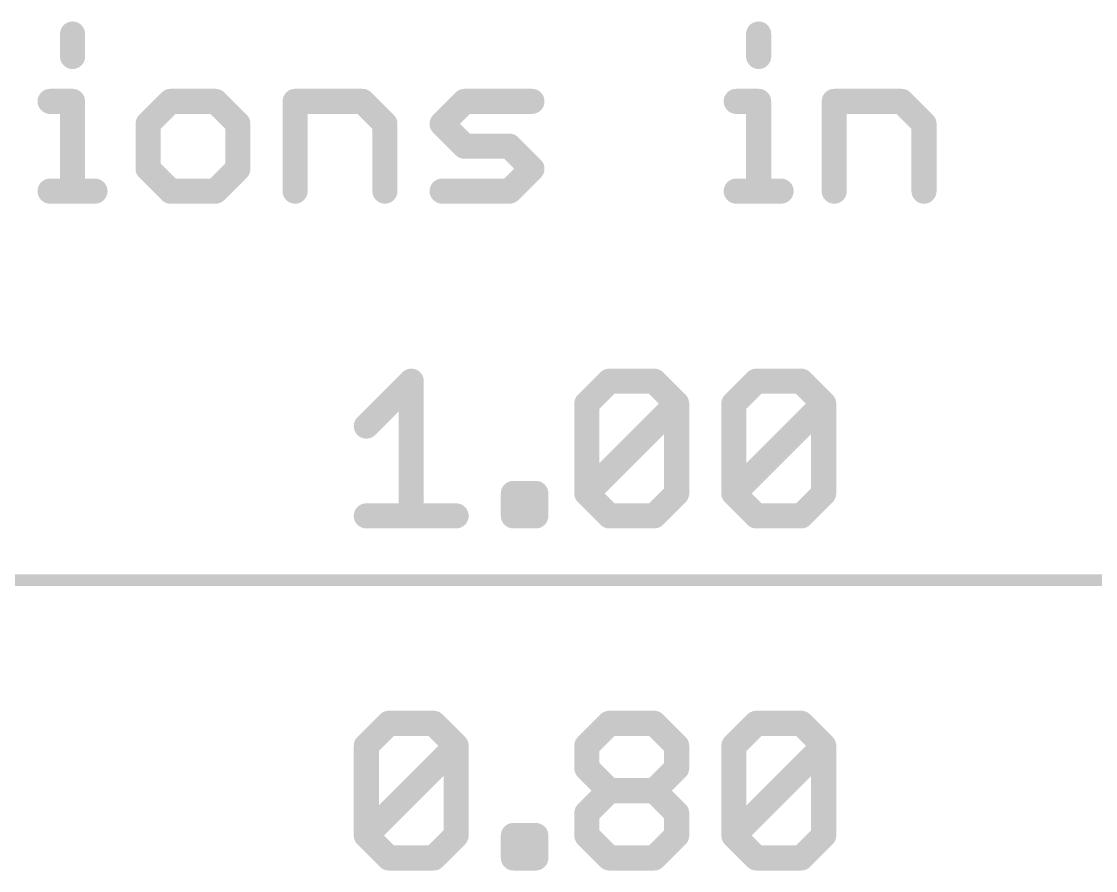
# Model space of a CAD drawing. Extents: x -33 to 74, y -22 to 37.
# Drawn here: x 6.52 to 18.48, y 27.24 to 36.7 of the extents above; entities that cross this region are included whole.
import ezdxf

# ---------------------------------------------------------------- set-up
doc = ezdxf.new("R2010")
doc.units = 0
doc.layers.add('47', color=253, linetype='CONTINUOUS')

msp = doc.modelspace()

# ---------------------------------------------------------------- linework, layer by layer
at = {"layer": '47'}
for points, const_width in [([(7.0867, 36.5606), (7.0867, 36.3106)], 0.2794), ([(14.7268, 36.5606), (14.7268, 36.3106)], 0.2794), ([(6.8368, 35.8106), (7.0867, 35.8106)], 0.2794), ([(7.0867, 35.8106), (7.0867, 34.8107)], 0.2794), ([(8.1782, 35.8106), (7.9282, 35.5606)], 0.2794), ([(8.6781, 35.8106), (8.1782, 35.8106)], 0.2794), ([(8.9281, 35.5606), (8.6781, 35.8106)], 0.2794), ([(9.5654, 34.8107), (9.5654, 35.8106)], 0.2794), ([(9.5654, 35.8106), (10.3153, 35.8106)], 0.2794), ([(10.3153, 35.8106), (10.5653, 35.5606)], 0.2794), ([(11.2025, 35.5606), (11.4525, 35.8106)], 0.2794), ([(11.4525, 35.8106), (12.2024, 35.8106)], 0.2794), ([(14.4768, 35.8106), (14.7268, 35.8106)], 0.2794), ([(14.7268, 35.8106), (14.7268, 34.8107)], 0.2794), ([(15.5683, 34.8107), (15.5683, 35.8106)], 0.2794), ([(15.5683, 35.8106), (16.3182, 35.8106)], 0.2794), ([(16.3182, 35.8106), (16.5682, 35.5606)], 0.2794), ([(7.9282, 35.5606), (7.9282, 35.0607)], 0.2794), ([(8.9281, 35.0607), (8.9281, 35.5606)], 0.2794), ([(10.5653, 35.5606), (10.5653, 34.8107)], 0.2794), ([(11.4525, 35.3107), (11.2025, 35.5606)], 0.2794), ([(16.5682, 35.5606), (16.5682, 34.8107)], 0.2794), ([(11.9525, 35.3107), (11.4525, 35.3107)], 0.2794), ([(12.2024, 35.0607), (11.9525, 35.3107)], 0.2794), ([(7.9282, 35.0607), (8.1782, 34.8107)], 0.2794), ([(8.6781, 34.8107), (8.9281, 35.0607)], 0.2794), ([(11.9525, 34.8107), (12.2024, 35.0607)], 0.2794), ([(6.8368, 34.8107), (7.3367, 34.8107)], 0.2794), ([(8.1782, 34.8107), (8.6781, 34.8107)], 0.2794), ([(11.2025, 34.8107), (11.9525, 34.8107)], 0.2794), ([(14.4768, 34.8107), (14.9768, 34.8107)], 0.2794), ([(10.3583, 32.1941), (10.8583, 32.6941)], 0.2794), ([(10.8583, 32.6941), (10.8583, 31.1942)], 0.2794), ([(12.814, 32.4441), (13.064, 32.6941)], 0.2794), ([(13.064, 32.6941), (13.564, 32.6941)], 0.2794), ([(13.564, 32.6941), (13.814, 32.4441)], 0.2794), ([(14.4512, 32.4441), (14.7012, 32.6941)], 0.2794), ([(14.7012, 32.6941), (15.2011, 32.6941)], 0.2794), ([(15.2011, 32.6941), (15.4511, 32.4441)], 0.2794), ([(12.814, 31.4442), (12.814, 32.4441)], 0.2794), ([(12.814, 31.4442), (13.814, 32.4441)], 0.2794), ([(13.814, 32.4441), (13.814, 31.4442)], 0.2794), ([(14.4512, 31.4442), (14.4512, 32.4441)], 0.2794), ([(14.4512, 31.4442), (15.4511, 32.4441)], 0.2794), ([(15.4511, 32.4441), (15.4511, 31.4442)], 0.2794), ([(11.9955, 31.1942), (11.9955, 31.4442)], 0.2794), ([(11.9955, 31.4442), (12.2454, 31.4442)], 0.2794), ([(12.2454, 31.4442), (12.2454, 31.1942)], 0.2794), ([(13.064, 31.1942), (12.814, 31.4442)], 0.2794), ([(13.814, 31.4442), (13.564, 31.1942)], 0.2794), ([(14.7012, 31.1942), (14.4512, 31.4442)], 0.2794), ([(15.4511, 31.4442), (15.2011, 31.1942)], 0.2794), ([(10.3583, 31.1942), (11.3582, 31.1942)], 0.2794), ([(12.2454, 31.1942), (11.9955, 31.1942)], 0.2794), ([(13.564, 31.1942), (13.064, 31.1942)], 0.2794), ([(15.2011, 31.1942), (14.7012, 31.1942)], 0.2794), ([(0.065, 30.48), (25.335, 30.48)], 0.13), ([(10.3583, 28.6341), (10.6083, 28.8841)], 0.2794), ([(10.6083, 28.8841), (11.1082, 28.8841)], 0.2794), ([(11.1082, 28.8841), (11.3582, 28.6341)], 0.2794), ([(12.814, 28.6341), (13.064, 28.8841)], 0.2794), ([(13.064, 28.8841), (13.564, 28.8841)], 0.2794), ([(13.564, 28.8841), (13.814, 28.6341)], 0.2794), ([(14.4512, 28.6341), (14.7012, 28.8841)], 0.2794), ([(14.7012, 28.8841), (15.2011, 28.8841)], 0.2794), ([(15.2011, 28.8841), (15.4511, 28.6341)], 0.2794), ([(10.3583, 27.6342), (10.3583, 28.6341)], 0.2794), ([(10.3583, 27.6342), (11.3582, 28.6341)], 0.2794), ([(11.3582, 28.6341), (11.3582, 27.6342)], 0.2794), ([(12.814, 28.3841), (12.814, 28.6341)], 0.2794), ([(13.814, 28.6341), (13.814, 28.3841)], 0.2794), ([(14.4512, 27.6342), (14.4512, 28.6341)], 0.2794), ([(14.4512, 27.6342), (15.4511, 28.6341)], 0.2794), ([(15.4511, 28.6341), (15.4511, 27.6342)], 0.2794), ([(13.064, 28.1341), (12.814, 28.3841)], 0.2794), ([(13.814, 28.3841), (13.564, 28.1341)], 0.2794), ([(12.814, 27.8842), (13.064, 28.1341)], 0.2794), ([(13.064, 28.1341), (13.564, 28.1341)], 0.2794), ([(13.564, 28.1341), (13.814, 27.8842)], 0.2794), ([(12.814, 27.6342), (12.814, 27.8842)], 0.2794), ([(13.814, 27.8842), (13.814, 27.6342)], 0.2794), ([(10.6083, 27.3842), (10.3583, 27.6342)], 0.2794), ([(11.3582, 27.6342), (11.1082, 27.3842)], 0.2794), ([(11.9955, 27.3842), (11.9955, 27.6342)], 0.2794), ([(11.9955, 27.6342), (12.2454, 27.6342)], 0.2794), ([(12.2454, 27.6342), (12.2454, 27.3842)], 0.2794), ([(13.064, 27.3842), (12.814, 27.6342)], 0.2794), ([(13.814, 27.6342), (13.564, 27.3842)], 0.2794), ([(14.7012, 27.3842), (14.4512, 27.6342)], 0.2794), ([(15.4511, 27.6342), (15.2011, 27.3842)], 0.2794), ([(11.1082, 27.3842), (10.6083, 27.3842)], 0.2794), ([(12.2454, 27.3842), (11.9955, 27.3842)], 0.2794), ([(13.564, 27.3842), (13.064, 27.3842)], 0.2794), ([(15.2011, 27.3842), (14.7012, 27.3842)], 0.2794)]:
    msp.add_lwpolyline(points, dxfattribs=dict(at, const_width=const_width))
at = {"layer": '47', "const_width": 0.1397}
for points in [[(7.1566, 36.5606, 1), (7.0169, 36.5606)], [(14.7967, 36.5606, 1), (14.657, 36.5606)], [(7.0169, 36.3106, 1), (7.1566, 36.3106)], [(14.657, 36.3106, 1), (14.7967, 36.3106)], [(6.8368, 35.8805, 1), (6.8368, 35.7408)], [(7.1566, 35.8106, 1), (7.0169, 35.8106)], [(7.0867, 35.7408, 1), (7.0867, 35.8805)], [(8.1782, 35.8805, 1), (8.1782, 35.7408)], [(8.2276, 35.7612, 1), (8.1288, 35.86)], [(8.7275, 35.86, 1), (8.6288, 35.7612)], [(8.6781, 35.7408, 1), (8.6781, 35.8805)], [(9.6352, 35.8106, 1), (9.4955, 35.8106)], [(9.5654, 35.8805, 1), (9.5654, 35.7408)], [(10.3647, 35.86, 1), (10.2659, 35.7612)], [(10.3153, 35.7408, 1), (10.3153, 35.8805)], [(11.4525, 35.8805, 1), (11.4525, 35.7408)], [(11.5019, 35.7612, 1), (11.4031, 35.86)], [(12.2024, 35.7408, 1), (12.2024, 35.8805)], [(14.4768, 35.8805, 1), (14.4768, 35.7408)], [(14.7967, 35.8106, 1), (14.657, 35.8106)], [(14.7268, 35.7408, 1), (14.7268, 35.8805)], [(15.6381, 35.8106, 1), (15.4984, 35.8106)], [(15.5683, 35.8805, 1), (15.5683, 35.7408)], [(16.3676, 35.86, 1), (16.2688, 35.7612)], [(16.3182, 35.7408, 1), (16.3182, 35.8805)], [(7.9981, 35.5606, 1), (7.8584, 35.5606)], [(7.8788, 35.61, 1), (7.9776, 35.5112)], [(8.998, 35.5606, 1), (8.8583, 35.5606)], [(8.8787, 35.5112, 1), (8.9775, 35.61)], [(10.6351, 35.5606, 1), (10.4954, 35.5606)], [(10.5159, 35.5112, 1), (10.6147, 35.61)], [(11.2519, 35.61, 1), (11.1531, 35.5112)], [(11.1531, 35.61, 1), (11.2519, 35.5112)], [(16.638, 35.5606, 1), (16.4983, 35.5606)], [(16.5188, 35.5112, 1), (16.6176, 35.61)], [(11.4525, 35.3805, 1), (11.4525, 35.2408)], [(11.4031, 35.2613, 1), (11.5019, 35.3601)], [(12.0018, 35.3601, 1), (11.9031, 35.2613)], [(11.9525, 35.2408, 1), (11.9525, 35.3805)], [(7.9776, 35.1101, 1), (7.8788, 35.0113)], [(8.9775, 35.0113, 1), (8.8787, 35.1101)], [(12.153, 35.0113, 1), (12.2518, 35.1101)], [(12.2518, 35.0113, 1), (12.153, 35.1101)], [(7.8584, 35.0607, 1), (7.9981, 35.0607)], [(8.8583, 35.0607, 1), (8.998, 35.0607)], [(6.8368, 34.8806, 1), (6.8368, 34.7409)], [(7.3367, 34.7409, 1), (7.3367, 34.8806)], [(8.1782, 34.8806, 1), (8.1782, 34.7409)], [(8.1288, 34.7613, 1), (8.2276, 34.8601)], [(8.6288, 34.8601, 1), (8.7275, 34.7613)], [(8.6781, 34.7409, 1), (8.6781, 34.8806)], [(11.2025, 34.8806, 1), (11.2025, 34.7409)], [(11.9031, 34.8601, 1), (12.0018, 34.7613)], [(11.9525, 34.7409, 1), (11.9525, 34.8806)], [(14.4768, 34.8806, 1), (14.4768, 34.7409)], [(14.9768, 34.7409, 1), (14.9768, 34.8806)], [(7.0169, 34.8107, 1), (7.1566, 34.8107)], [(9.4955, 34.8107, 1), (9.6352, 34.8107)], [(10.4954, 34.8107, 1), (10.6351, 34.8107)], [(14.657, 34.8107, 1), (14.7967, 34.8107)], [(15.4984, 34.8107, 1), (15.6381, 34.8107)], [(16.4983, 34.8107, 1), (16.638, 34.8107)], [(10.9281, 32.6941, 1), (10.7884, 32.6941)], [(10.9077, 32.6447, 1), (10.8089, 32.7435)], [(13.064, 32.7639, 1), (13.064, 32.6242)], [(13.1134, 32.6447, 1), (13.0146, 32.7435)], [(13.6134, 32.7435, 1), (13.5146, 32.6447)], [(13.564, 32.6242, 1), (13.564, 32.7639)], [(14.7012, 32.7639, 1), (14.7012, 32.6242)], [(14.7506, 32.6447, 1), (14.6518, 32.7435)], [(15.2505, 32.7435, 1), (15.1517, 32.6447)], [(15.2011, 32.6242, 1), (15.2011, 32.7639)], [(12.8839, 32.4441, 1), (12.7442, 32.4441)], [(12.7647, 32.4935, 1), (12.8634, 32.3947)], [(13.8838, 32.4441, 1), (13.7441, 32.4441)], [(13.8634, 32.3947, 1), (13.7646, 32.4935)], [(13.7646, 32.3947, 1), (13.8634, 32.4935)], [(14.5211, 32.4441, 1), (14.3813, 32.4441)], [(14.4018, 32.4935, 1), (14.5006, 32.3947)], [(15.521, 32.4441, 1), (15.3813, 32.4441)], [(15.5005, 32.3947, 1), (15.4017, 32.4935)], [(15.4017, 32.3947, 1), (15.5005, 32.4935)], [(10.3089, 32.2435, 1), (10.4077, 32.1447)], [(12.0653, 31.4442, 1), (11.9256, 31.4442)], [(11.9955, 31.514, 1), (11.9955, 31.3743)], [(12.3153, 31.4442, 1), (12.1756, 31.4442)], [(12.2454, 31.3743, 1), (12.2454, 31.514)], [(12.8634, 31.4936, 1), (12.7647, 31.3948)], [(13.8634, 31.3948, 1), (13.7646, 31.4936)], [(14.5006, 31.4936, 1), (14.4018, 31.3948)], [(15.5005, 31.3948, 1), (15.4017, 31.4936)], [(12.7442, 31.4442, 1), (12.8839, 31.4442)], [(12.7647, 31.4936, 1), (12.8634, 31.3948)], [(13.7441, 31.4442, 1), (13.8838, 31.4442)], [(14.3813, 31.4442, 1), (14.5211, 31.4442)], [(14.4018, 31.4936, 1), (14.5006, 31.3948)], [(15.3813, 31.4442, 1), (15.521, 31.4442)], [(10.3583, 31.2641, 1), (10.3583, 31.1244)], [(10.7884, 31.1942, 1), (10.9281, 31.1942)], [(11.3582, 31.1244, 1), (11.3582, 31.2641)], [(11.9256, 31.1942, 1), (12.0653, 31.1942)], [(11.9955, 31.2641, 1), (11.9955, 31.1244)], [(12.1756, 31.1942, 1), (12.3153, 31.1942)], [(12.2454, 31.1244, 1), (12.2454, 31.2641)], [(13.064, 31.2641, 1), (13.064, 31.1244)], [(13.0146, 31.1448, 1), (13.1134, 31.2436)], [(13.5146, 31.2436, 1), (13.6134, 31.1448)], [(13.564, 31.1244, 1), (13.564, 31.2641)], [(14.7012, 31.2641, 1), (14.7012, 31.1244)], [(14.6518, 31.1448, 1), (14.7506, 31.2436)], [(15.1517, 31.2436, 1), (15.2505, 31.1448)], [(15.2011, 31.1244, 1), (15.2011, 31.2641)], [(10.6083, 28.9539, 1), (10.6083, 28.8142)], [(10.6577, 28.8347, 1), (10.5589, 28.9335)], [(11.1576, 28.9335, 1), (11.0589, 28.8347)], [(11.1082, 28.8142, 1), (11.1082, 28.9539)], [(13.064, 28.9539, 1), (13.064, 28.8142)], [(13.1134, 28.8347, 1), (13.0146, 28.9335)], [(13.6134, 28.9335, 1), (13.5146, 28.8347)], [(13.564, 28.8142, 1), (13.564, 28.9539)], [(14.7012, 28.9539, 1), (14.7012, 28.8142)], [(14.7506, 28.8347, 1), (14.6518, 28.9335)], [(15.2505, 28.9335, 1), (15.1517, 28.8347)], [(15.2011, 28.8142, 1), (15.2011, 28.9539)], [(10.3089, 28.6835, 1), (10.4077, 28.5847)], [(10.4282, 28.6341, 1), (10.2885, 28.6341)], [(11.4281, 28.6341, 1), (11.2884, 28.6341)], [(11.4076, 28.5847, 1), (11.3088, 28.6835)], [(11.3088, 28.5847, 1), (11.4076, 28.6835)], [(12.8839, 28.6341, 1), (12.7442, 28.6341)], [(12.7647, 28.6835, 1), (12.8634, 28.5847)], [(13.8838, 28.6341, 1), (13.7441, 28.6341)], [(13.7646, 28.5847, 1), (13.8634, 28.6835)], [(14.5211, 28.6341, 1), (14.3813, 28.6341)], [(14.4018, 28.6835, 1), (14.5006, 28.5847)], [(15.521, 28.6341, 1), (15.3813, 28.6341)], [(15.5005, 28.5847, 1), (15.4017, 28.6835)], [(15.4017, 28.5847, 1), (15.5005, 28.6835)], [(12.8634, 28.4335, 1), (12.7647, 28.3347)], [(13.8634, 28.3347, 1), (13.7646, 28.4335)], [(12.7442, 28.3841, 1), (12.8839, 28.3841)], [(13.7441, 28.3841, 1), (13.8838, 28.3841)], [(13.064, 28.204, 1), (13.064, 28.0643)], [(13.1134, 28.0847, 1), (13.0146, 28.1835)], [(13.0146, 28.0847, 1), (13.1134, 28.1835)], [(13.6134, 28.1835, 1), (13.5146, 28.0847)], [(13.5146, 28.1835, 1), (13.6134, 28.0847)], [(13.564, 28.0643, 1), (13.564, 28.204)], [(12.8839, 27.8842, 1), (12.7442, 27.8842)], [(12.7647, 27.9336, 1), (12.8634, 27.8348)], [(13.8838, 27.8842, 1), (13.7441, 27.8842)], [(13.7646, 27.8348, 1), (13.8634, 27.9336)], [(10.4077, 27.6836, 1), (10.3089, 27.5848)], [(10.3089, 27.6836, 1), (10.4077, 27.5848)], [(11.4076, 27.5848, 1), (11.3088, 27.6836)], [(12.0653, 27.6342, 1), (11.9256, 27.6342)], [(11.9955, 27.704, 1), (11.9955, 27.5643)], [(12.3153, 27.6342, 1), (12.1756, 27.6342)], [(12.2454, 27.5643, 1), (12.2454, 27.704)], [(12.8634, 27.6836, 1), (12.7647, 27.5848)], [(13.8634, 27.5848, 1), (13.7646, 27.6836)], [(14.5006, 27.6836, 1), (14.4018, 27.5848)], [(14.4018, 27.6836, 1), (14.5006, 27.5848)], [(15.5005, 27.5848, 1), (15.4017, 27.6836)], [(10.2885, 27.6342, 1), (10.4282, 27.6342)], [(11.2884, 27.6342, 1), (11.4281, 27.6342)], [(12.7442, 27.6342, 1), (12.8839, 27.6342)], [(13.7441, 27.6342, 1), (13.8838, 27.6342)], [(14.3813, 27.6342, 1), (14.5211, 27.6342)], [(15.3813, 27.6342, 1), (15.521, 27.6342)], [(10.6083, 27.454, 1), (10.6083, 27.3144)], [(11.1082, 27.3144, 1), (11.1082, 27.454)], [(11.9955, 27.454, 1), (11.9955, 27.3144)], [(12.2454, 27.3144, 1), (12.2454, 27.454)], [(13.064, 27.454, 1), (13.064, 27.3144)], [(13.564, 27.3144, 1), (13.564, 27.454)], [(14.7012, 27.454, 1), (14.7012, 27.3144)], [(15.2011, 27.3144, 1), (15.2011, 27.454)], [(10.5589, 27.3348, 1), (10.6577, 27.4336)], [(11.0589, 27.4336, 1), (11.1576, 27.3348)], [(11.9256, 27.3842, 1), (12.0653, 27.3842)], [(12.1756, 27.3842, 1), (12.3153, 27.3842)], [(13.0146, 27.3348, 1), (13.1134, 27.4336)], [(13.5146, 27.4336, 1), (13.6134, 27.3348)], [(14.6518, 27.3348, 1), (14.7506, 27.4336)], [(15.1517, 27.4336, 1), (15.2505, 27.3348)]]:
    msp.add_lwpolyline(points, format="xyb", dxfattribs=at)

doc.saveas('drawing.dxf')
